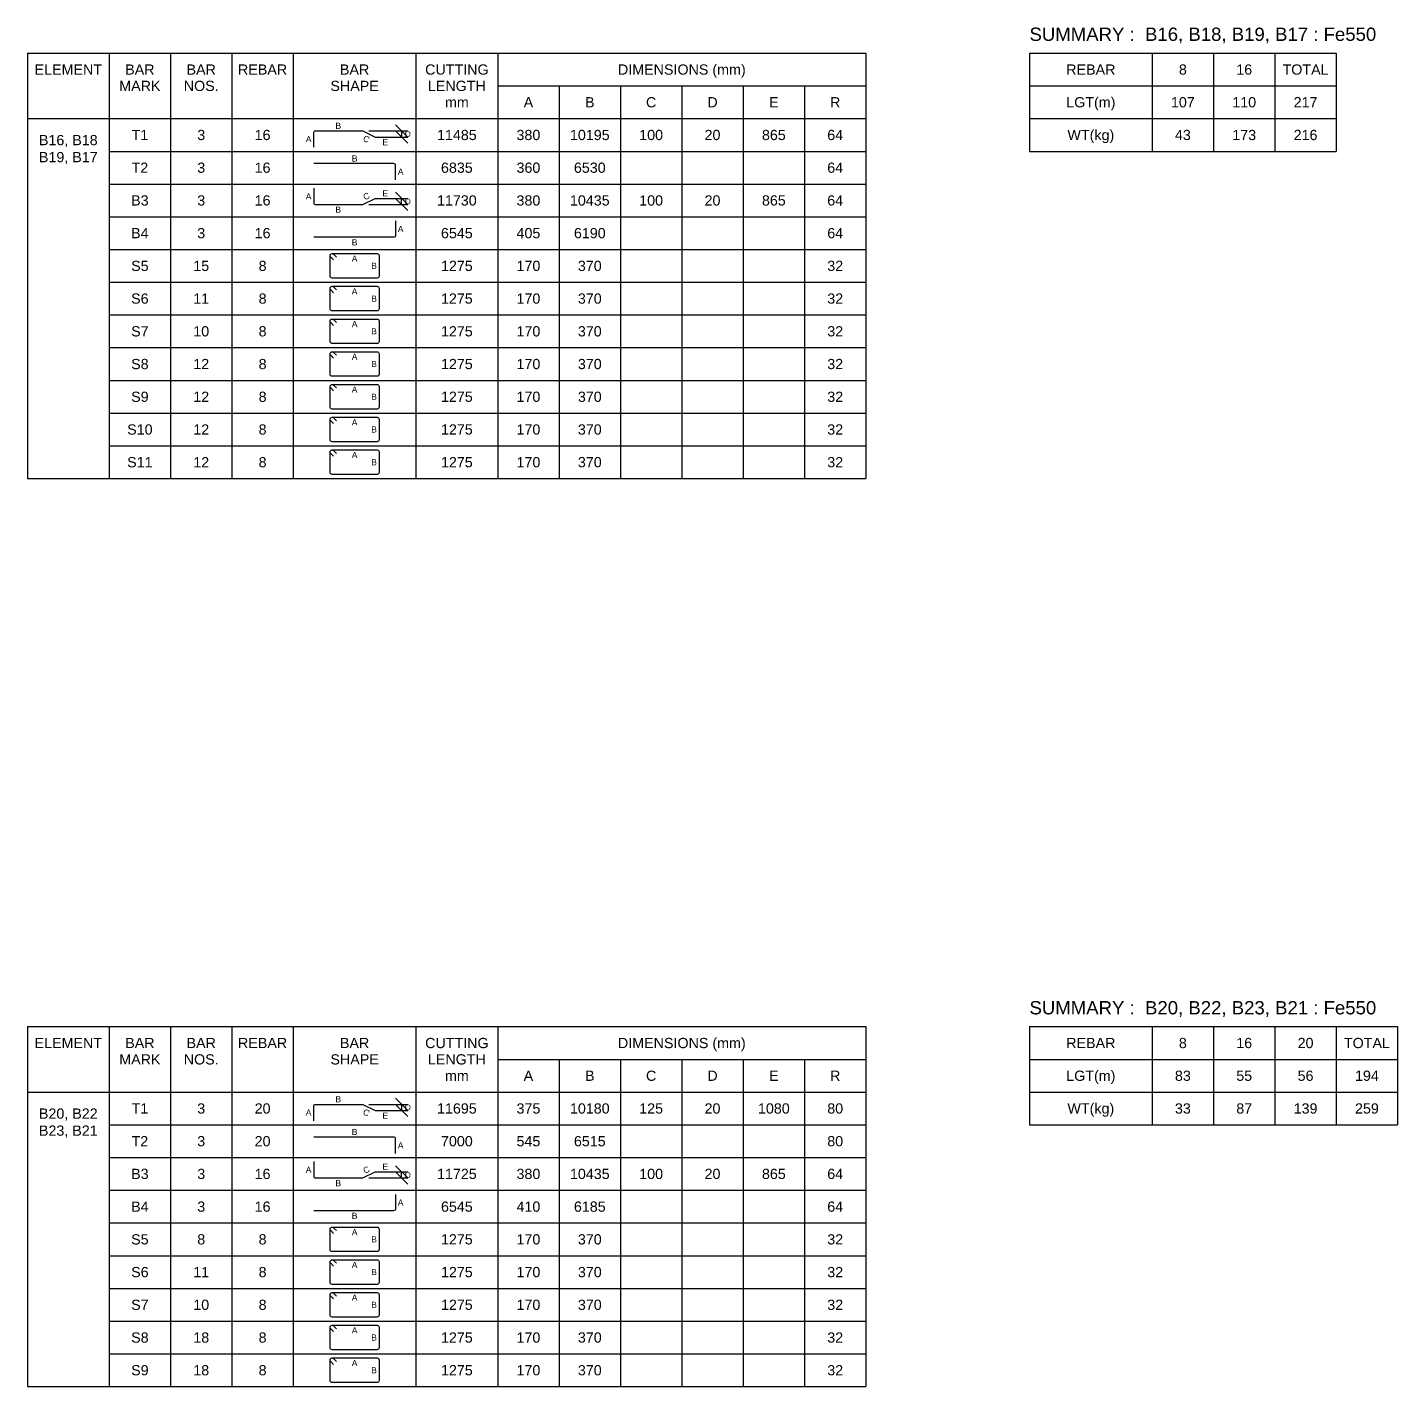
# Model space of a CAD drawing. Header units: inches. Extents: x -820 to 83376, y -186800 to 1700.
# Drawn here: x 47925 to 81425, y -136000 to -102770 of the extents above; entities that cross this region are included whole.
import ezdxf
from ezdxf.enums import TextEntityAlignment as Align

# ---------------------------------------------------------------- set-up
doc = ezdxf.new("R2010")
doc.units = ezdxf.units.IN
doc.header["$LTSCALE"] = 1000
doc.header["$MEASUREMENT"] = 0
for name, color, linetype in [('Dimension', 31, 'Continuous'), ('Reinforcement', 4, 'Continuous'), ('Schedule Header', 4, 'Continuous'), ('Schedule Line', 60, 'Continuous'), ('Text', 31, 'Continuous')]:
    doc.layers.add(name, color=color, linetype=linetype)
doc.styles.add('SC-SansSerif', font='SansSerif')
doc.dimstyles.new('SCBBSDim', dxfattribs={"dimtxt": 225, "dimasz": 0.18, "dimexe": 150, "dimexo": 150, "dimgap": 100, "dimtad": 1, "dimtoh": 1, "dimdec": 0, "dimzin": 0, "dimdsep": 46, "dimtxsty": 'SC-SansSerif', "dimtsz": 150, "dimcen": 0.09, "dimclrd": 8, "dimclre": 8, "dimclrt": 31, "dimadec": 0, "dimazin": 0, "dimtfac": 1, "dimtdec": 0, "dimtix": 1, "dimtofl": 0, "dimtmove": 0, "dimatfit": 3, "dimfxl": 1, "dimtolj": 1, "dimtzin": 0, "dimarcsym": 0})

# ---------------------------------------------------------------- blocks, each defined once
blk = doc.blocks.new('*D74')
at = {"color": 8, "linetype": 'ByBlock', "lineweight": -2}
for p, q in [((57225, -105450), (56925, -105150)), ((56275, -105300), (57225, -105300)), ((56575, -105450), (57225, -105450)), ((56925, -105300), (57225, -105600)), ((57075, -105300), (57075, -105450))]:
    blk.add_line(p, q, dxfattribs=at)
at = {"layer": 'DEFPOINTS', "color": 31}
for p in [(56125, -105300), (56425, -105450), (57075, -105300)]:
    blk.add_point(p, dxfattribs=at)
blk = doc.blocks.new('*D75')
at = {"color": 8, "linetype": 'ByBlock', "lineweight": -2}
for p, q in [((57225, -107100), (56925, -106800)), ((56275, -107100), (57225, -107100)), ((56575, -106950), (57225, -106950)), ((56925, -106950), (57225, -107250)), ((57075, -107100), (57075, -106950))]:
    blk.add_line(p, q, dxfattribs=at)
at = {"layer": 'DEFPOINTS', "color": 31}
for p in [(56125, -107100), (56425, -106950), (57075, -107100)]:
    blk.add_point(p, dxfattribs=at)
blk = doc.blocks.new('*D91')
at = {"color": 8, "linetype": 'ByBlock', "lineweight": -2}
for p, q in [((57225, -129250), (56925, -128950)), ((56275, -129100), (57225, -129100)), ((56575, -129250), (57225, -129250)), ((56925, -129100), (57225, -129400)), ((57075, -129100), (57075, -129250))]:
    blk.add_line(p, q, dxfattribs=at)
at = {"layer": 'DEFPOINTS', "color": 31}
for p in [(56125, -129100), (56425, -129250), (57075, -129100)]:
    blk.add_point(p, dxfattribs=at)
blk = doc.blocks.new('*D92')
at = {"color": 8, "linetype": 'ByBlock', "lineweight": -2}
for p, q in [((57225, -130900), (56925, -130600)), ((56275, -130900), (57225, -130900)), ((56575, -130750), (57225, -130750)), ((56925, -130750), (57225, -131050)), ((57075, -130900), (57075, -130750))]:
    blk.add_line(p, q, dxfattribs=at)
at = {"layer": 'DEFPOINTS', "color": 31}
for p in [(56125, -130900), (56425, -130750), (57075, -130900)]:
    blk.add_point(p, dxfattribs=at)

msp = doc.modelspace()

# ---------------------------------------------------------------- linework, layer by layer
at = {"layer": 'Reinforcement'}
for points in [[(54925, -105700), (54925, -105350, -0.5), (54975, -105300), (56125, -105300), (56425, -105450), (56925, -105450)], [(56925, -106500), (56925, -106150, 0.5), (56875, -106100), (54925, -106100)], [(54925, -106700), (54925, -107050, 0.5), (54975, -107100), (56125, -107100), (56425, -106950), (56925, -106950)], [(56925, -107500), (56925, -107850, -0.5), (56875, -107900), (54925, -107900)], [(55410.4, -108456.1), (55339.7, -108385.4, -0.1989124), (55325, -108350, -0.4142046), (55375, -108300, -0.1989044), (55410.4, -108314.6), (55481.1, -108385.4)], [(55410.4, -109256.1), (55339.7, -109185.4, -0.1989124), (55325, -109150, -0.4142046), (55375, -109100, -0.1989044), (55410.4, -109114.6), (55481.1, -109185.4)], [(55410.4, -110056.1), (55339.7, -109985.4, -0.1989124), (55325, -109950, -0.4142046), (55375, -109900, -0.1989044), (55410.4, -109914.6), (55481.1, -109985.4)], [(55410.4, -110856.1), (55339.7, -110785.4, -0.1989124), (55325, -110750, -0.4142046), (55375, -110700, -0.1989044), (55410.4, -110714.6), (55481.1, -110785.4)], [(55410.4, -111656.1), (55339.7, -111585.4, -0.1989124), (55325, -111550, -0.4142046), (55375, -111500, -0.1989044), (55410.4, -111514.6), (55481.1, -111585.4)], [(55410.4, -112456.1), (55339.7, -112385.4, -0.1989124), (55325, -112350, -0.4142046), (55375, -112300, -0.1989044), (55410.4, -112314.6), (55481.1, -112385.4)], [(55410.4, -113256.1), (55339.7, -113185.4, -0.1989124), (55325, -113150, -0.4142046), (55375, -113100, -0.1989044), (55410.4, -113114.6), (55481.1, -113185.4)], [(54925, -129500), (54925, -129150, -0.5), (54975, -129100), (56125, -129100), (56425, -129250), (56925, -129250)], [(56925, -130300), (56925, -129950, 0.5), (56875, -129900), (54925, -129900)], [(54925, -130500), (54925, -130850, 0.5), (54975, -130900), (56125, -130900), (56425, -130750), (56925, -130750)], [(56925, -131300), (56925, -131650, -0.5), (56875, -131700), (54925, -131700)], [(55410.4, -132256.1), (55339.7, -132185.4, -0.1989124), (55325, -132150, -0.4142046), (55375, -132100, -0.1989044), (55410.4, -132114.6), (55481.1, -132185.4)], [(55410.4, -133056.1), (55339.7, -132985.4, -0.1989124), (55325, -132950, -0.4142046), (55375, -132900, -0.1989044), (55410.4, -132914.6), (55481.1, -132985.4)], [(55410.4, -133856.1), (55339.7, -133785.4, -0.1989124), (55325, -133750, -0.4142046), (55375, -133700, -0.1989044), (55410.4, -133714.6), (55481.1, -133785.4)], [(55410.4, -134656.1), (55339.7, -134585.4, -0.1989124), (55325, -134550, -0.4142046), (55375, -134500, -0.1989044), (55410.4, -134514.6), (55481.1, -134585.4)], [(55410.4, -135456.1), (55339.7, -135385.4, -0.1989124), (55325, -135350, -0.4142046), (55375, -135300, -0.1989044), (55410.4, -135314.6), (55481.1, -135385.4)]]:
    msp.add_lwpolyline(points, format="xyb", dxfattribs=at)
for points in [[(55325, -108350, -0.4142046), (55375, -108300), (56475, -108300, -0.4142046), (56525, -108350), (56525, -108850, -0.4142046), (56475, -108900), (55375, -108900, -0.4142046), (55325, -108850)], [(55325, -109150, -0.4142046), (55375, -109100), (56475, -109100, -0.4142046), (56525, -109150), (56525, -109650, -0.4142046), (56475, -109700), (55375, -109700, -0.4142046), (55325, -109650)], [(55325, -109950, -0.4142046), (55375, -109900), (56475, -109900, -0.4142046), (56525, -109950), (56525, -110450, -0.4142046), (56475, -110500), (55375, -110500, -0.4142046), (55325, -110450)], [(55325, -110750, -0.4142046), (55375, -110700), (56475, -110700, -0.4142046), (56525, -110750), (56525, -111250, -0.4142046), (56475, -111300), (55375, -111300, -0.4142046), (55325, -111250)], [(55325, -111550, -0.4142046), (55375, -111500), (56475, -111500, -0.4142046), (56525, -111550), (56525, -112050, -0.4142046), (56475, -112100), (55375, -112100, -0.4142046), (55325, -112050)], [(55325, -112350, -0.4142046), (55375, -112300), (56475, -112300, -0.4142046), (56525, -112350), (56525, -112850, -0.4142046), (56475, -112900), (55375, -112900, -0.4142046), (55325, -112850)], [(55325, -113150, -0.4142046), (55375, -113100), (56475, -113100, -0.4142046), (56525, -113150), (56525, -113650, -0.4142046), (56475, -113700), (55375, -113700, -0.4142046), (55325, -113650)], [(55325, -132150, -0.4142046), (55375, -132100), (56475, -132100, -0.4142046), (56525, -132150), (56525, -132650, -0.4142046), (56475, -132700), (55375, -132700, -0.4142046), (55325, -132650)], [(55325, -132950, -0.4142046), (55375, -132900), (56475, -132900, -0.4142046), (56525, -132950), (56525, -133450, -0.4142046), (56475, -133500), (55375, -133500, -0.4142046), (55325, -133450)], [(55325, -133750, -0.4142046), (55375, -133700), (56475, -133700, -0.4142046), (56525, -133750), (56525, -134250, -0.4142046), (56475, -134300), (55375, -134300, -0.4142046), (55325, -134250)], [(55325, -134550, -0.4142046), (55375, -134500), (56475, -134500, -0.4142046), (56525, -134550), (56525, -135050, -0.4142046), (56475, -135100), (55375, -135100, -0.4142046), (55325, -135050)], [(55325, -135350, -0.4142046), (55375, -135300), (56475, -135300, -0.4142046), (56525, -135350), (56525, -135850, -0.4142046), (56475, -135900), (55375, -135900, -0.4142046), (55325, -135850)]]:
    msp.add_lwpolyline(points, format="xyb", close=True, dxfattribs=at)
at = {"layer": 'Schedule Line'}
for p, q in [((47925, -103400), (68425, -103400)), ((47925, -103400), (47925, -113800)), ((49925, -103400), (49925, -113800)), ((51425, -103400), (51425, -113800)), ((52925, -103400), (52925, -113800)), ((54425, -103400), (54425, -113800)), ((57425, -103400), (57425, -113800)), ((59425, -103400), (59425, -113800)), ((68425, -103400), (68425, -113800)), ((72425, -103400), (79925, -103400)), ((72425, -103400), (72425, -105800)), ((75425, -103400), (75425, -105800)), ((76925, -103400), (76925, -105800)), ((78425, -103400), (78425, -105800)), ((79925, -103400), (79925, -105800)), ((59425, -104200), (68425, -104200)), ((60925, -104200), (60925, -113800)), ((62425, -104200), (62425, -113800)), ((63925, -104200), (63925, -113800)), ((65425, -104200), (65425, -113800)), ((66925, -104200), (66925, -113800)), ((72425, -104200), (79925, -104200)), ((47925, -105000), (68425, -105000)), ((72425, -105000), (79925, -105000)), ((49925, -105800), (68425, -105800)), ((72425, -105800), (79925, -105800)), ((49925, -106600), (68425, -106600)), ((49925, -107400), (68425, -107400)), ((49925, -108200), (68425, -108200)), ((49925, -109000), (68425, -109000)), ((49925, -109800), (68425, -109800)), ((49925, -110600), (68425, -110600)), ((49925, -111400), (68425, -111400)), ((49925, -112200), (68425, -112200)), ((49925, -113000), (68425, -113000)), ((47925, -113800), (68425, -113800)), ((49925, -113800), (68425, -113800)), ((47925, -127200), (68425, -127200)), ((47925, -127200), (47925, -136000)), ((49925, -127200), (49925, -136000)), ((51425, -127200), (51425, -136000)), ((52925, -127200), (52925, -136000)), ((54425, -127200), (54425, -136000)), ((57425, -127200), (57425, -136000)), ((59425, -127200), (59425, -136000)), ((68425, -127200), (68425, -136000)), ((72425, -127200), (81425, -127200)), ((72425, -127200), (72425, -129600)), ((75425, -127200), (75425, -129600)), ((76925, -127200), (76925, -129600)), ((78425, -127200), (78425, -129600)), ((79925, -127200), (79925, -129600)), ((81425, -127200), (81425, -129600)), ((59425, -128000), (68425, -128000)), ((60925, -128000), (60925, -136000)), ((62425, -128000), (62425, -136000)), ((63925, -128000), (63925, -136000)), ((65425, -128000), (65425, -136000)), ((66925, -128000), (66925, -136000)), ((72425, -128000), (81425, -128000)), ((47925, -128800), (68425, -128800)), ((72425, -128800), (81425, -128800)), ((49925, -129600), (68425, -129600)), ((72425, -129600), (81425, -129600)), ((49925, -130400), (68425, -130400)), ((49925, -131200), (68425, -131200)), ((49925, -132000), (68425, -132000)), ((49925, -132800), (68425, -132800)), ((49925, -133600), (68425, -133600)), ((49925, -134400), (68425, -134400)), ((49925, -135200), (68425, -135200)), ((47925, -136000), (68425, -136000)), ((49925, -136000), (68425, -136000))]:
    msp.add_line(p, q, dxfattribs=at)

# ---------------------------------------------------------------- texts
at = {"layer": 'Dimension', "style": 'SC-SansSerif'}
for s, p in [('B', (55525, -105175)), ('A', (54800, -105500)), ('E', (56675, -105575)), ('D', (57225, -105375)), ('B', (55925, -105975)), ('A', (57050, -106300)), ('A', (54800, -106900)), ('E', (56675, -106825)), ('B', (55525, -107225)), ('D', (57225, -107025)), ('A', (57050, -107700)), ('B', (55925, -108025)), ('A', (55925, -108425)), ('B', (56400, -108600)), ('A', (55925, -109225)), ('B', (56400, -109400)), ('A', (55925, -110025)), ('B', (56400, -110200)), ('A', (55925, -110825)), ('B', (56400, -111000)), ('A', (55925, -111625)), ('B', (56400, -111800)), ('A', (55925, -112425)), ('B', (56400, -112600)), ('A', (55925, -113225)), ('B', (56400, -113400)), ('B', (55525, -128975)), ('A', (54800, -129300)), ('E', (56675, -129375)), ('D', (57225, -129175)), ('B', (55925, -129775)), ('A', (57050, -130100)), ('A', (54800, -130700)), ('E', (56675, -130625)), ('B', (55525, -131025)), ('D', (57225, -130825)), ('A', (57050, -131500)), ('B', (55925, -131825)), ('A', (55925, -132225)), ('B', (56400, -132400)), ('A', (55925, -133025)), ('B', (56400, -133200)), ('A', (55925, -133825)), ('B', (56400, -134000)), ('A', (55925, -134625)), ('B', (56400, -134800)), ('A', (55925, -135425)), ('B', (56400, -135600))]:
    msp.add_text(s, height=150, dxfattribs=at).set_placement(p, align=Align.MIDDLE_CENTER)
for rotation, p in [(-26.56505, (56212.5, -105500)), (26.56505, (56212.5, -106900)), (-26.56505, (56212.5, -129300)), (26.56505, (56212.5, -130700))]:
    msp.add_text('C', height=150, rotation=rotation, dxfattribs=at).set_placement(p, align=Align.MIDDLE_CENTER)
at = {"layer": 'Schedule Header', "style": 'SC-SansSerif'}
for s, p in [('SUMMARY :  B16, B18, B19, B17 : Fe550', (72425, -103100)), ('SUMMARY :  B20, B22, B23, B21 : Fe550', (72425, -126900))]:
    msp.add_text(s, height=325, dxfattribs=at).set_placement(p)
for s, p in [('ELEMENT', (48925, -103800)), ('BAR', (50675, -103800)), ('BAR', (52175, -103800)), ('REBAR', (53675, -103800)), ('BAR', (55925, -103800)), ('CUTTING', (58425, -103800)), ('DIMENSIONS (mm)', (63925, -103800)), ('REBAR', (73925, -103800)), ('8', (76175, -103800)), ('16', (77675, -103800)), ('TOTAL', (79175, -103800)), ('MARK', (50675, -104200)), ('NOS.', (52175, -104200)), ('SHAPE', (55925, -104200)), ('LENGTH', (58425, -104200)), ('A', (60175, -104600)), ('B', (61675, -104600)), ('C', (63175, -104600)), ('D', (64675, -104600)), ('E', (66175, -104600)), ('R', (67675, -104600)), ('LGT(m)', (73925, -104600)), ('mm', (58425, -104600)), ('WT(kg)', (73925, -105400)), ('ELEMENT', (48925, -127600)), ('BAR', (50675, -127600)), ('BAR', (52175, -127600)), ('REBAR', (53675, -127600)), ('BAR', (55925, -127600)), ('CUTTING', (58425, -127600)), ('DIMENSIONS (mm)', (63925, -127600)), ('REBAR', (73925, -127600)), ('8', (76175, -127600)), ('16', (77675, -127600)), ('20', (79175, -127600)), ('TOTAL', (80675, -127600)), ('MARK', (50675, -128000)), ('NOS.', (52175, -128000)), ('SHAPE', (55925, -128000)), ('LENGTH', (58425, -128000)), ('A', (60175, -128400)), ('B', (61675, -128400)), ('C', (63175, -128400)), ('D', (64675, -128400)), ('E', (66175, -128400)), ('R', (67675, -128400)), ('LGT(m)', (73925, -128400)), ('mm', (58425, -128400)), ('WT(kg)', (73925, -129200))]:
    msp.add_text(s, height=250, dxfattribs=at).set_placement(p, align=Align.MIDDLE_CENTER)
at = {"layer": 'Text', "style": 'SC-SansSerif'}
for s, p in [('107', (76175, -104600)), ('110', (77675, -104600)), ('217', (79175, -104600)), ('T1', (50675, -105400)), ('3', (52175, -105400)), ('16', (53675, -105400)), ('11485', (58425, -105400)), ('380', (60175, -105400)), ('10195', (61675, -105400)), ('100', (63175, -105400)), ('20', (64675, -105400)), ('865', (66175, -105400)), ('64', (67675, -105400)), ('43', (76175, -105400)), ('173', (77675, -105400)), ('216', (79175, -105400)), ('T2', (50675, -106200)), ('3', (52175, -106200)), ('16', (53675, -106200)), ('6835', (58425, -106200)), ('360', (60175, -106200)), ('6530', (61675, -106200)), ('64', (67675, -106200)), ('B3', (50675, -107000)), ('3', (52175, -107000)), ('16', (53675, -107000)), ('11730', (58425, -107000)), ('380', (60175, -107000)), ('10435', (61675, -107000)), ('100', (63175, -107000)), ('20', (64675, -107000)), ('865', (66175, -107000)), ('64', (67675, -107000)), ('B4', (50675, -107800)), ('3', (52175, -107800)), ('16', (53675, -107800)), ('6545', (58425, -107800)), ('405', (60175, -107800)), ('6190', (61675, -107800)), ('64', (67675, -107800)), ('S5', (50675, -108600)), ('15', (52175, -108600)), ('8', (53675, -108600)), ('1275', (58425, -108600)), ('170', (60175, -108600)), ('370', (61675, -108600)), ('32', (67675, -108600)), ('S6', (50675, -109400)), ('11', (52175, -109400)), ('8', (53675, -109400)), ('1275', (58425, -109400)), ('170', (60175, -109400)), ('370', (61675, -109400)), ('32', (67675, -109400)), ('S7', (50675, -110200)), ('10', (52175, -110200)), ('8', (53675, -110200)), ('1275', (58425, -110200)), ('170', (60175, -110200)), ('370', (61675, -110200)), ('32', (67675, -110200)), ('S8', (50675, -111000)), ('12', (52175, -111000)), ('8', (53675, -111000)), ('1275', (58425, -111000)), ('170', (60175, -111000)), ('370', (61675, -111000)), ('32', (67675, -111000)), ('S9', (50675, -111800)), ('12', (52175, -111800)), ('8', (53675, -111800)), ('1275', (58425, -111800)), ('170', (60175, -111800)), ('370', (61675, -111800)), ('32', (67675, -111800)), ('S10', (50675, -112600)), ('12', (52175, -112600)), ('8', (53675, -112600)), ('1275', (58425, -112600)), ('170', (60175, -112600)), ('370', (61675, -112600)), ('32', (67675, -112600)), ('S11', (50675, -113400)), ('12', (52175, -113400)), ('8', (53675, -113400)), ('1275', (58425, -113400)), ('170', (60175, -113400)), ('370', (61675, -113400)), ('32', (67675, -113400)), ('83', (76175, -128400)), ('55', (77675, -128400)), ('56', (79175, -128400)), ('194', (80675, -128400)), ('T1', (50675, -129200)), ('3', (52175, -129200)), ('20', (53675, -129200)), ('11695', (58425, -129200)), ('375', (60175, -129200)), ('10180', (61675, -129200)), ('125', (63175, -129200)), ('20', (64675, -129200)), ('1080', (66175, -129200)), ('80', (67675, -129200)), ('33', (76175, -129200)), ('87', (77675, -129200)), ('139', (79175, -129200)), ('259', (80675, -129200)), ('T2', (50675, -130000)), ('3', (52175, -130000)), ('20', (53675, -130000)), ('7000', (58425, -130000)), ('545', (60175, -130000)), ('6515', (61675, -130000)), ('80', (67675, -130000)), ('B3', (50675, -130800)), ('3', (52175, -130800)), ('16', (53675, -130800)), ('11725', (58425, -130800)), ('380', (60175, -130800)), ('10435', (61675, -130800)), ('100', (63175, -130800)), ('20', (64675, -130800)), ('865', (66175, -130800)), ('64', (67675, -130800)), ('B4', (50675, -131600)), ('3', (52175, -131600)), ('16', (53675, -131600)), ('6545', (58425, -131600)), ('410', (60175, -131600)), ('6185', (61675, -131600)), ('64', (67675, -131600)), ('S5', (50675, -132400)), ('8', (52175, -132400)), ('8', (53675, -132400)), ('1275', (58425, -132400)), ('170', (60175, -132400)), ('370', (61675, -132400)), ('32', (67675, -132400)), ('S6', (50675, -133200)), ('11', (52175, -133200)), ('8', (53675, -133200)), ('1275', (58425, -133200)), ('170', (60175, -133200)), ('370', (61675, -133200)), ('32', (67675, -133200)), ('S7', (50675, -134000)), ('10', (52175, -134000)), ('8', (53675, -134000)), ('1275', (58425, -134000)), ('170', (60175, -134000)), ('370', (61675, -134000)), ('32', (67675, -134000)), ('S8', (50675, -134800)), ('18', (52175, -134800)), ('8', (53675, -134800)), ('1275', (58425, -134800)), ('170', (60175, -134800)), ('370', (61675, -134800)), ('32', (67675, -134800)), ('S9', (50675, -135600)), ('18', (52175, -135600)), ('8', (53675, -135600)), ('1275', (58425, -135600)), ('170', (60175, -135600)), ('370', (61675, -135600)), ('32', (67675, -135600))]:
    msp.add_text(s, height=250, dxfattribs=at).set_placement(p, align=Align.MIDDLE_CENTER)
at = {"layer": 'Text', "char_height": 250, "attachment_point": 2, "style": 'SC-SansSerif'}
for s, insert in [('B16, B18\\PB19, B17\\P', (48925, -105400)), ('B20, B22\\PB23, B21\\P', (48925, -129200))]:
    msp.add_mtext(s, dxfattribs=dict(at, insert=insert))

# ---------------------------------------------------------------- dimensions: what is measured, and where the dimension line sits
at = {"layer": 'Dimension'}
for base, p1, p2, picture, middle in [((57075, -105450), (56125, -105300), (56425, -105450), '*D74', (57075, -105375)), ((57075, -106950), (56125, -107100), (56425, -106950), '*D75', (57075, -107025)), ((57075, -129250), (56125, -129100), (56425, -129250), '*D91', (57075, -129175)), ((57075, -130750), (56125, -130900), (56425, -130750), '*D92', (57075, -130825))]:
    dim = msp.add_linear_dim(base=base, p1=p1, p2=p2, angle=90, text=' ', dimstyle='SCBBSDim', dxfattribs=at)
    dim.commit()
    dim.dimension.update_dxf_attribs({"geometry": picture, "text_midpoint": middle})

doc.saveas('drawing.dxf')
